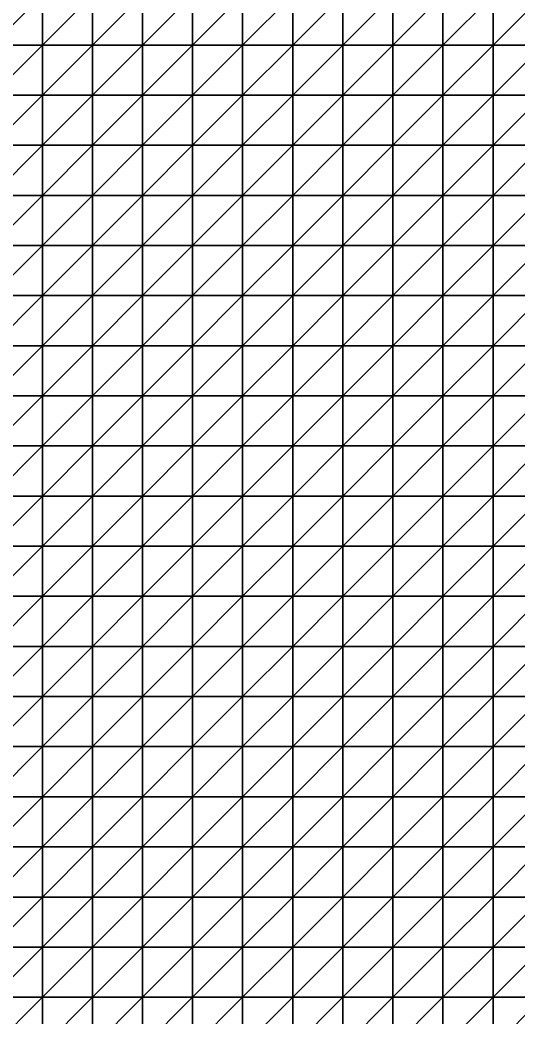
# Model space of a CAD drawing. Header units: metres. Extents: x 351000 to 353000, y 7455000 to 7457000.
# Drawn here: x 351738.8 to 351987.5, y 7455490.1 to 7455987.5 of the extents above; entities that cross this region are included whole.
import ezdxf

# ---------------------------------------------------------------- set-up
doc = ezdxf.new("R2010")
doc.units = ezdxf.units.M

msp = doc.modelspace()

# ---------------------------------------------------------------- linework, layer by layer
at = {"layer": 'BASE_OF_OXIDE_BOX'}
for points in [[(351725, 7455975, 1205.85), (351750, 7455975, 1196.94), (351750, 7456000, 1193.09)], [(351725, 7455975, 1205.85), (351750, 7456000, 1193.09), (351725, 7456000, 1200.4)], [(351750, 7455975, 1196.94), (351775, 7455975, 1189.62), (351775, 7456000, 1187.95)], [(351750, 7455975, 1196.94), (351775, 7456000, 1187.95), (351750, 7456000, 1193.09)], [(351775, 7455975, 1189.62), (351800, 7455975, 1185.87), (351800, 7456000, 1186.6)], [(351775, 7455975, 1189.62), (351800, 7456000, 1186.6), (351775, 7456000, 1187.95)], [(351800, 7455975, 1185.87), (351825, 7455975, 1186.96), (351825, 7456000, 1189.96)], [(351800, 7455975, 1185.87), (351825, 7456000, 1189.96), (351800, 7456000, 1186.6)], [(351825, 7455975, 1186.96), (351850, 7455975, 1192.82), (351850, 7456000, 1197.62)], [(351825, 7455975, 1186.96), (351850, 7456000, 1197.62), (351825, 7456000, 1189.96)], [(351850, 7455975, 1192.82), (351875, 7455975, 1201.78), (351875, 7456000, 1207.74)], [(351850, 7455975, 1192.82), (351875, 7456000, 1207.74), (351850, 7456000, 1197.62)], [(351875, 7455975, 1201.78), (351900, 7455975, 1211.21), (351900, 7456000, 1217.69)], [(351875, 7455975, 1201.78), (351900, 7456000, 1217.69), (351875, 7456000, 1207.74)], [(351900, 7455975, 1211.21), (351925, 7455975, 1218.48), (351925, 7456000, 1224.38)], [(351900, 7455975, 1211.21), (351925, 7456000, 1224.38), (351900, 7456000, 1217.69)], [(351925, 7455975, 1218.48), (351950, 7455975, 1221.99), (351950, 7456000, 1228.23)], [(351925, 7455975, 1218.48), (351950, 7456000, 1228.23), (351925, 7456000, 1224.38)], [(351950, 7455975, 1221.99), (351975, 7455975, 1221.54), (351975, 7456000, 1227.32)], [(351950, 7455975, 1221.99), (351975, 7456000, 1227.32), (351950, 7456000, 1228.23)], [(351975, 7455975, 1221.54), (352000, 7455975, 1218.15), (352000, 7456000, 1223.28)], [(351975, 7455975, 1221.54), (352000, 7456000, 1223.28), (351975, 7456000, 1227.32)], [(351725, 7455950, 1209.24), (351750, 7455950, 1199.44), (351750, 7455975, 1196.94)], [(351725, 7455950, 1209.24), (351750, 7455975, 1196.94), (351725, 7455975, 1205.85)], [(351750, 7455950, 1199.44), (351775, 7455950, 1190.65), (351775, 7455975, 1189.62)], [(351750, 7455950, 1199.44), (351775, 7455975, 1189.62), (351750, 7455975, 1196.94)], [(351775, 7455950, 1190.65), (351800, 7455950, 1185.05), (351800, 7455975, 1185.87)], [(351775, 7455950, 1190.65), (351800, 7455975, 1185.87), (351775, 7455975, 1189.62)], [(351800, 7455950, 1185.05), (351825, 7455950, 1184.25), (351825, 7455975, 1186.96)], [(351800, 7455950, 1185.05), (351825, 7455975, 1186.96), (351800, 7455975, 1185.87)], [(351825, 7455950, 1184.25), (351850, 7455950, 1188.47), (351850, 7455975, 1192.82)], [(351825, 7455950, 1184.25), (351850, 7455975, 1192.82), (351825, 7455975, 1186.96)], [(351850, 7455950, 1188.47), (351875, 7455950, 1196.27), (351875, 7455975, 1201.78)], [(351850, 7455950, 1188.47), (351875, 7455975, 1201.78), (351850, 7455975, 1192.82)], [(351875, 7455950, 1196.27), (351900, 7455950, 1205.11), (351900, 7455975, 1211.21)], [(351875, 7455950, 1196.27), (351900, 7455975, 1211.21), (351875, 7455975, 1201.78)], [(351900, 7455950, 1205.11), (351925, 7455950, 1212.33), (351925, 7455975, 1218.48)], [(351900, 7455950, 1205.11), (351925, 7455975, 1218.48), (351900, 7455975, 1211.21)], [(351925, 7455950, 1212.33), (351950, 7455950, 1216.17), (351950, 7455975, 1221.99)], [(351925, 7455950, 1212.33), (351950, 7455975, 1221.99), (351925, 7455975, 1218.48)], [(351950, 7455950, 1216.17), (351975, 7455950, 1216.36), (351975, 7455975, 1221.54)], [(351950, 7455950, 1216.17), (351975, 7455975, 1221.54), (351950, 7455975, 1221.99)], [(351975, 7455950, 1216.36), (352000, 7455950, 1213.85), (352000, 7455975, 1218.15)], [(351975, 7455950, 1216.36), (352000, 7455975, 1218.15), (351975, 7455975, 1221.54)], [(351725, 7455925, 1210.22), (351750, 7455925, 1200.62), (351750, 7455950, 1199.44)], [(351725, 7455925, 1210.22), (351750, 7455950, 1199.44), (351725, 7455950, 1209.24)], [(351750, 7455925, 1200.62), (351775, 7455925, 1191.47), (351775, 7455950, 1190.65)], [(351750, 7455925, 1200.62), (351775, 7455950, 1190.65), (351750, 7455950, 1199.44)], [(351775, 7455925, 1191.47), (351800, 7455925, 1185.05), (351800, 7455950, 1185.05)], [(351775, 7455925, 1191.47), (351800, 7455950, 1185.05), (351775, 7455950, 1190.65)], [(351800, 7455925, 1185.05), (351825, 7455925, 1183.19), (351825, 7455950, 1184.25)], [(351800, 7455925, 1185.05), (351825, 7455950, 1184.25), (351800, 7455950, 1185.05)], [(351825, 7455925, 1183.19), (351850, 7455925, 1186.39), (351850, 7455950, 1188.47)], [(351825, 7455925, 1183.19), (351850, 7455950, 1188.47), (351825, 7455950, 1184.25)], [(351850, 7455925, 1186.39), (351875, 7455925, 1193.49), (351875, 7455950, 1196.27)], [(351850, 7455925, 1186.39), (351875, 7455950, 1196.27), (351850, 7455950, 1188.47)], [(351875, 7455925, 1193.49), (351900, 7455925, 1202.07), (351900, 7455950, 1205.11)], [(351875, 7455925, 1193.49), (351900, 7455950, 1205.11), (351875, 7455950, 1196.27)], [(351900, 7455925, 1202.07), (351925, 7455925, 1209.46), (351925, 7455950, 1212.33)], [(351900, 7455925, 1202.07), (351925, 7455950, 1212.33), (351900, 7455950, 1205.11)], [(351925, 7455925, 1209.46), (351950, 7455925, 1213.83), (351950, 7455950, 1216.17)], [(351925, 7455925, 1209.46), (351950, 7455950, 1216.17), (351925, 7455950, 1212.33)], [(351950, 7455925, 1213.83), (351975, 7455925, 1214.76), (351975, 7455950, 1216.36)], [(351950, 7455925, 1213.83), (351975, 7455950, 1216.36), (351950, 7455950, 1216.17)], [(351975, 7455925, 1214.76), (352000, 7455925, 1213.16), (352000, 7455950, 1213.85)], [(351975, 7455925, 1214.76), (352000, 7455950, 1213.85), (351975, 7455950, 1216.36)], [(351725, 7455900, 1210.78), (351750, 7455900, 1202.16), (351750, 7455925, 1200.62)], [(351725, 7455900, 1210.78), (351750, 7455925, 1200.62), (351725, 7455925, 1210.22)], [(351750, 7455900, 1202.16), (351775, 7455900, 1193.43), (351775, 7455925, 1191.47)], [(351750, 7455900, 1202.16), (351775, 7455925, 1191.47), (351750, 7455925, 1200.62)], [(351775, 7455900, 1193.43), (351800, 7455900, 1186.88), (351800, 7455925, 1185.05)], [(351775, 7455900, 1193.43), (351800, 7455925, 1185.05), (351775, 7455925, 1191.47)], [(351800, 7455900, 1186.88), (351825, 7455900, 1184.53), (351825, 7455925, 1183.19)], [(351800, 7455900, 1186.88), (351825, 7455925, 1183.19), (351800, 7455925, 1185.05)], [(351825, 7455900, 1184.53), (351850, 7455900, 1187.12), (351850, 7455925, 1186.39)], [(351825, 7455900, 1184.53), (351850, 7455925, 1186.39), (351825, 7455925, 1183.19)], [(351850, 7455900, 1187.12), (351875, 7455900, 1193.78), (351875, 7455925, 1193.49)], [(351850, 7455900, 1187.12), (351875, 7455925, 1193.49), (351850, 7455925, 1186.39)], [(351875, 7455900, 1193.78), (351900, 7455900, 1202.26), (351900, 7455925, 1202.07)], [(351875, 7455900, 1193.78), (351900, 7455925, 1202.07), (351875, 7455925, 1193.49)], [(351900, 7455900, 1202.26), (351925, 7455900, 1209.94), (351925, 7455925, 1209.46)], [(351900, 7455900, 1202.26), (351925, 7455925, 1209.46), (351900, 7455925, 1202.07)], [(351925, 7455900, 1209.94), (351950, 7455900, 1214.89), (351950, 7455925, 1213.83)], [(351925, 7455900, 1209.94), (351950, 7455925, 1213.83), (351925, 7455925, 1209.46)], [(351950, 7455900, 1214.89), (351975, 7455900, 1216.52), (351975, 7455925, 1214.76)], [(351950, 7455900, 1214.89), (351975, 7455925, 1214.76), (351950, 7455925, 1213.83)], [(351975, 7455900, 1216.52), (352000, 7455900, 1215.65), (352000, 7455925, 1213.16)], [(351975, 7455900, 1216.52), (352000, 7455925, 1213.16), (351975, 7455925, 1214.76)], [(351725, 7455875, 1213.58), (351750, 7455875, 1205.97), (351750, 7455900, 1202.16)], [(351725, 7455875, 1213.58), (351750, 7455900, 1202.16), (351725, 7455900, 1210.78)], [(351750, 7455875, 1205.97), (351775, 7455875, 1197.6), (351775, 7455900, 1193.43)], [(351750, 7455875, 1205.97), (351775, 7455900, 1193.43), (351750, 7455900, 1202.16)], [(351775, 7455875, 1197.6), (351800, 7455875, 1190.8), (351800, 7455900, 1186.88)], [(351775, 7455875, 1197.6), (351800, 7455900, 1186.88), (351775, 7455900, 1193.43)], [(351800, 7455875, 1190.8), (351825, 7455875, 1187.71), (351825, 7455900, 1184.53)], [(351800, 7455875, 1190.8), (351825, 7455900, 1184.53), (351800, 7455900, 1186.88)], [(351825, 7455875, 1187.71), (351850, 7455875, 1189.4), (351850, 7455900, 1187.12)], [(351825, 7455875, 1187.71), (351850, 7455900, 1187.12), (351825, 7455900, 1184.53)], [(351850, 7455875, 1189.4), (351875, 7455875, 1195.28), (351875, 7455900, 1193.78)], [(351850, 7455875, 1189.4), (351875, 7455900, 1193.78), (351850, 7455900, 1187.12)], [(351875, 7455875, 1195.28), (351900, 7455875, 1203.35), (351900, 7455900, 1202.26)], [(351875, 7455875, 1195.28), (351900, 7455900, 1202.26), (351875, 7455900, 1193.78)], [(351900, 7455875, 1203.35), (351925, 7455875, 1211.06), (351925, 7455900, 1209.94)], [(351900, 7455875, 1203.35), (351925, 7455900, 1209.94), (351900, 7455900, 1202.26)], [(351925, 7455875, 1211.06), (351950, 7455875, 1216.38), (351950, 7455900, 1214.89)], [(351925, 7455875, 1211.06), (351950, 7455900, 1214.89), (351925, 7455900, 1209.94)], [(351950, 7455875, 1216.38), (351975, 7455875, 1218.56), (351975, 7455900, 1216.52)], [(351950, 7455875, 1216.38), (351975, 7455900, 1216.52), (351950, 7455900, 1214.89)], [(351975, 7455875, 1218.56), (352000, 7455875, 1218.26), (352000, 7455900, 1215.65)], [(351975, 7455875, 1218.56), (352000, 7455900, 1215.65), (351975, 7455900, 1216.52)], [(351725, 7455850, 1219.78), (351750, 7455850, 1212.48), (351750, 7455875, 1205.97)], [(351725, 7455850, 1219.78), (351750, 7455875, 1205.97), (351725, 7455875, 1213.58)], [(351750, 7455850, 1212.48), (351775, 7455850, 1203.7), (351775, 7455875, 1197.6)], [(351750, 7455850, 1212.48), (351775, 7455875, 1197.6), (351750, 7455875, 1205.97)], [(351775, 7455850, 1203.7), (351800, 7455850, 1195.79), (351800, 7455875, 1190.8)], [(351775, 7455850, 1203.7), (351800, 7455875, 1190.8), (351775, 7455875, 1197.6)], [(351800, 7455850, 1195.79), (351825, 7455850, 1191.09), (351825, 7455875, 1187.71)], [(351800, 7455850, 1195.79), (351825, 7455875, 1187.71), (351800, 7455875, 1190.8)], [(351825, 7455850, 1191.09), (351850, 7455850, 1191.01), (351850, 7455875, 1189.4)], [(351825, 7455850, 1191.09), (351850, 7455875, 1189.4), (351825, 7455875, 1187.71)], [(351850, 7455850, 1191.01), (351875, 7455850, 1195.32), (351875, 7455875, 1195.28)], [(351850, 7455850, 1191.01), (351875, 7455875, 1195.28), (351850, 7455875, 1189.4)], [(351875, 7455850, 1195.32), (351900, 7455850, 1202.29), (351900, 7455875, 1203.35)], [(351875, 7455850, 1195.32), (351900, 7455875, 1203.35), (351875, 7455875, 1195.28)], [(351900, 7455850, 1202.29), (351925, 7455850, 1209.5), (351925, 7455875, 1211.06)], [(351900, 7455850, 1202.29), (351925, 7455875, 1211.06), (351900, 7455875, 1203.35)], [(351925, 7455850, 1209.5), (351950, 7455850, 1214.84), (351950, 7455875, 1216.38)], [(351925, 7455850, 1209.5), (351950, 7455875, 1216.38), (351925, 7455875, 1211.06)], [(351950, 7455850, 1214.84), (351975, 7455850, 1217.4), (351975, 7455875, 1218.56)], [(351950, 7455850, 1214.84), (351975, 7455875, 1218.56), (351950, 7455875, 1216.38)], [(351975, 7455850, 1217.4), (352000, 7455850, 1217.66), (352000, 7455875, 1218.26)], [(351975, 7455850, 1217.4), (352000, 7455875, 1218.26), (351975, 7455875, 1218.56)], [(351725, 7455825, 1227.87), (351750, 7455825, 1220.07), (351750, 7455850, 1212.48)], [(351725, 7455825, 1227.87), (351750, 7455850, 1212.48), (351725, 7455850, 1219.78)], [(351750, 7455825, 1220.07), (351775, 7455825, 1210.02), (351775, 7455850, 1203.7)], [(351750, 7455825, 1220.07), (351775, 7455850, 1203.7), (351750, 7455850, 1212.48)], [(351775, 7455825, 1210.02), (351800, 7455825, 1200.15), (351800, 7455850, 1195.79)], [(351775, 7455825, 1210.02), (351800, 7455850, 1195.79), (351775, 7455850, 1203.7)], [(351800, 7455825, 1200.15), (351825, 7455825, 1193.06), (351825, 7455850, 1191.09)], [(351800, 7455825, 1200.15), (351825, 7455850, 1191.09), (351800, 7455850, 1195.79)], [(351825, 7455825, 1193.06), (351850, 7455825, 1190.45), (351850, 7455850, 1191.01)], [(351825, 7455825, 1193.06), (351850, 7455850, 1191.01), (351825, 7455850, 1191.09)], [(351850, 7455825, 1190.45), (351875, 7455825, 1192.49), (351875, 7455850, 1195.32)], [(351850, 7455825, 1190.45), (351875, 7455850, 1195.32), (351850, 7455850, 1191.01)], [(351875, 7455825, 1192.49), (351900, 7455825, 1197.77), (351900, 7455850, 1202.29)], [(351875, 7455825, 1192.49), (351900, 7455850, 1202.29), (351875, 7455850, 1195.32)], [(351900, 7455825, 1197.77), (351925, 7455825, 1204.02), (351925, 7455850, 1209.5)], [(351900, 7455825, 1197.77), (351925, 7455850, 1209.5), (351900, 7455850, 1202.29)], [(351925, 7455825, 1204.02), (351950, 7455825, 1209.1), (351950, 7455850, 1214.84)], [(351925, 7455825, 1204.02), (351950, 7455850, 1214.84), (351925, 7455850, 1209.5)], [(351950, 7455825, 1209.1), (351975, 7455825, 1211.94), (351975, 7455850, 1217.4)], [(351950, 7455825, 1209.1), (351975, 7455850, 1217.4), (351950, 7455850, 1214.84)], [(351975, 7455825, 1211.94), (352000, 7455825, 1212.9), (352000, 7455850, 1217.66)], [(351975, 7455825, 1211.94), (352000, 7455850, 1217.66), (351975, 7455850, 1217.4)], [(351725, 7455800, 1234.45), (351750, 7455800, 1225.89), (351750, 7455825, 1220.07)], [(351725, 7455800, 1234.45), (351750, 7455825, 1220.07), (351725, 7455825, 1227.87)], [(351750, 7455800, 1225.89), (351775, 7455800, 1214.46), (351775, 7455825, 1210.02)], [(351750, 7455800, 1225.89), (351775, 7455825, 1210.02), (351750, 7455825, 1220.07)], [(351775, 7455800, 1214.46), (351800, 7455800, 1202.64), (351800, 7455825, 1200.15)], [(351775, 7455800, 1214.46), (351800, 7455825, 1200.15), (351775, 7455825, 1210.02)], [(351800, 7455800, 1202.64), (351825, 7455800, 1193.18), (351825, 7455825, 1193.06)], [(351800, 7455800, 1202.64), (351825, 7455825, 1193.06), (351800, 7455825, 1200.15)], [(351825, 7455800, 1193.18), (351850, 7455800, 1188.11), (351850, 7455825, 1190.45)], [(351825, 7455800, 1193.18), (351850, 7455825, 1190.45), (351825, 7455825, 1193.06)], [(351850, 7455800, 1188.11), (351875, 7455800, 1187.9), (351875, 7455825, 1192.49)], [(351850, 7455800, 1188.11), (351875, 7455825, 1192.49), (351850, 7455825, 1190.45)], [(351875, 7455800, 1187.9), (351900, 7455800, 1191.45), (351900, 7455825, 1197.77)], [(351875, 7455800, 1187.9), (351900, 7455825, 1197.77), (351875, 7455825, 1192.49)], [(351900, 7455800, 1191.45), (351925, 7455800, 1196.65), (351925, 7455825, 1204.02)], [(351900, 7455800, 1191.45), (351925, 7455825, 1204.02), (351900, 7455825, 1197.77)], [(351925, 7455800, 1196.65), (351950, 7455800, 1201.38), (351950, 7455825, 1209.1)], [(351925, 7455800, 1196.65), (351950, 7455825, 1209.1), (351925, 7455825, 1204.02)], [(351950, 7455800, 1201.38), (351975, 7455800, 1204.48), (351975, 7455825, 1211.94)], [(351950, 7455800, 1201.38), (351975, 7455825, 1211.94), (351950, 7455825, 1209.1)], [(351975, 7455800, 1204.48), (352000, 7455800, 1206.18), (352000, 7455825, 1212.9)], [(351975, 7455800, 1204.48), (352000, 7455825, 1212.9), (351975, 7455825, 1211.94)], [(351725, 7455775, 1236.4), (351750, 7455775, 1227.75), (351750, 7455800, 1225.89)], [(351725, 7455775, 1236.4), (351750, 7455800, 1225.89), (351725, 7455800, 1234.45)], [(351750, 7455775, 1227.75), (351775, 7455775, 1215.88), (351775, 7455800, 1214.46)], [(351750, 7455775, 1227.75), (351775, 7455800, 1214.46), (351750, 7455800, 1225.89)], [(351775, 7455775, 1215.88), (351800, 7455775, 1203.25), (351800, 7455800, 1202.64)], [(351775, 7455775, 1215.88), (351800, 7455800, 1202.64), (351775, 7455800, 1214.46)], [(351800, 7455775, 1203.25), (351825, 7455775, 1192.63), (351825, 7455800, 1193.18)], [(351800, 7455775, 1203.25), (351825, 7455800, 1193.18), (351800, 7455800, 1202.64)], [(351825, 7455775, 1192.63), (351850, 7455775, 1186.18), (351850, 7455800, 1188.11)], [(351825, 7455775, 1192.63), (351850, 7455800, 1188.11), (351825, 7455800, 1193.18)], [(351850, 7455775, 1186.18), (351875, 7455775, 1184.61), (351875, 7455800, 1187.9)], [(351850, 7455775, 1186.18), (351875, 7455800, 1187.9), (351850, 7455800, 1188.11)], [(351875, 7455775, 1184.61), (351900, 7455775, 1187.04), (351900, 7455800, 1191.45)], [(351875, 7455775, 1184.61), (351900, 7455800, 1191.45), (351875, 7455800, 1187.9)], [(351900, 7455775, 1187.04), (351925, 7455775, 1191.51), (351925, 7455800, 1196.65)], [(351900, 7455775, 1187.04), (351925, 7455800, 1196.65), (351900, 7455800, 1191.45)], [(351925, 7455775, 1191.51), (351950, 7455775, 1195.97), (351950, 7455800, 1201.38)], [(351925, 7455775, 1191.51), (351950, 7455800, 1201.38), (351925, 7455800, 1196.65)], [(351950, 7455775, 1195.97), (351975, 7455775, 1199.22), (351975, 7455800, 1204.48)], [(351950, 7455775, 1195.97), (351975, 7455800, 1204.48), (351950, 7455800, 1201.38)], [(351975, 7455775, 1199.22), (352000, 7455775, 1201.45), (352000, 7455800, 1206.18)], [(351975, 7455775, 1199.22), (352000, 7455800, 1206.18), (351975, 7455800, 1204.48)], [(351725, 7455750, 1232.88), (351750, 7455750, 1225.41), (351750, 7455775, 1227.75)], [(351725, 7455750, 1232.88), (351750, 7455775, 1227.75), (351725, 7455775, 1236.4)], [(351750, 7455750, 1225.41), (351775, 7455750, 1214.77), (351775, 7455775, 1215.88)], [(351750, 7455750, 1225.41), (351775, 7455775, 1215.88), (351750, 7455775, 1227.75)], [(351775, 7455750, 1214.77), (351800, 7455750, 1203.17), (351800, 7455775, 1203.25)], [(351775, 7455750, 1214.77), (351800, 7455775, 1203.25), (351775, 7455775, 1215.88)], [(351800, 7455750, 1203.17), (351825, 7455750, 1193.25), (351825, 7455775, 1192.63)], [(351800, 7455750, 1203.17), (351825, 7455775, 1192.63), (351800, 7455775, 1203.25)], [(351825, 7455750, 1193.25), (351850, 7455750, 1187.12), (351850, 7455775, 1186.18)], [(351825, 7455750, 1193.25), (351850, 7455775, 1186.18), (351825, 7455775, 1192.63)], [(351850, 7455750, 1187.12), (351875, 7455750, 1185.54), (351875, 7455775, 1184.61)], [(351850, 7455750, 1187.12), (351875, 7455775, 1184.61), (351850, 7455775, 1186.18)], [(351875, 7455750, 1185.54), (351900, 7455750, 1187.78), (351900, 7455775, 1187.04)], [(351875, 7455750, 1185.54), (351900, 7455775, 1187.04), (351875, 7455775, 1184.61)], [(351900, 7455750, 1187.78), (351925, 7455750, 1192.01), (351925, 7455775, 1191.51)], [(351900, 7455750, 1187.78), (351925, 7455775, 1191.51), (351900, 7455775, 1187.04)], [(351925, 7455750, 1192.01), (351950, 7455750, 1196.26), (351950, 7455775, 1195.97)], [(351925, 7455750, 1192.01), (351950, 7455775, 1195.97), (351925, 7455775, 1191.51)], [(351950, 7455750, 1196.26), (351975, 7455750, 1199.39), (351975, 7455775, 1199.22)], [(351950, 7455750, 1196.26), (351975, 7455775, 1199.22), (351950, 7455775, 1195.97)], [(351975, 7455750, 1199.39), (352000, 7455750, 1201.59), (352000, 7455775, 1201.45)], [(351975, 7455750, 1199.39), (352000, 7455775, 1201.45), (351975, 7455775, 1199.22)], [(351725, 7455725, 1225.7), (351750, 7455725, 1220.6), (351750, 7455750, 1225.41)], [(351725, 7455725, 1225.7), (351750, 7455750, 1225.41), (351725, 7455750, 1232.88)], [(351750, 7455725, 1220.6), (351775, 7455725, 1212.66), (351775, 7455750, 1214.77)], [(351750, 7455725, 1220.6), (351775, 7455750, 1214.77), (351750, 7455750, 1225.41)], [(351775, 7455725, 1212.66), (351800, 7455725, 1203.76), (351800, 7455750, 1203.17)], [(351775, 7455725, 1212.66), (351800, 7455750, 1203.17), (351775, 7455750, 1214.77)], [(351800, 7455725, 1203.76), (351825, 7455725, 1196.18), (351825, 7455750, 1193.25)], [(351800, 7455725, 1203.76), (351825, 7455750, 1193.25), (351800, 7455750, 1203.17)], [(351825, 7455725, 1196.18), (351850, 7455725, 1191.79), (351850, 7455750, 1187.12)], [(351825, 7455725, 1196.18), (351850, 7455750, 1187.12), (351825, 7455750, 1193.25)], [(351850, 7455725, 1191.79), (351875, 7455725, 1191.32), (351875, 7455750, 1185.54)], [(351850, 7455725, 1191.79), (351875, 7455750, 1185.54), (351850, 7455750, 1187.12)], [(351875, 7455725, 1191.32), (351900, 7455725, 1194.08), (351900, 7455750, 1187.78)], [(351875, 7455725, 1191.32), (351900, 7455750, 1187.78), (351875, 7455750, 1185.54)], [(351900, 7455725, 1194.08), (351925, 7455725, 1198.38), (351925, 7455750, 1192.01)], [(351900, 7455725, 1194.08), (351925, 7455750, 1192.01), (351900, 7455750, 1187.78)], [(351925, 7455725, 1198.38), (351950, 7455725, 1202.39), (351950, 7455750, 1196.26)], [(351925, 7455725, 1198.38), (351950, 7455750, 1196.26), (351925, 7455750, 1192.01)], [(351950, 7455725, 1202.39), (351975, 7455725, 1205.03), (351975, 7455750, 1199.39)], [(351950, 7455725, 1202.39), (351975, 7455750, 1199.39), (351950, 7455750, 1196.26)], [(351975, 7455725, 1205.03), (352000, 7455725, 1206.55), (352000, 7455750, 1201.59)], [(351975, 7455725, 1205.03), (352000, 7455750, 1201.59), (351975, 7455750, 1199.39)], [(351725, 7455700, 1218.08), (351750, 7455700, 1215.7), (351750, 7455725, 1220.6)], [(351725, 7455700, 1218.08), (351750, 7455725, 1220.6), (351725, 7455725, 1225.7)], [(351750, 7455700, 1215.7), (351775, 7455700, 1211.02), (351775, 7455725, 1212.66)], [(351750, 7455700, 1215.7), (351775, 7455725, 1212.66), (351750, 7455725, 1220.6)], [(351775, 7455700, 1211.02), (351800, 7455700, 1205.46), (351800, 7455725, 1203.76)], [(351775, 7455700, 1211.02), (351800, 7455725, 1203.76), (351775, 7455725, 1212.66)], [(351800, 7455700, 1205.46), (351825, 7455700, 1200.85), (351825, 7455725, 1196.18)], [(351800, 7455700, 1205.46), (351825, 7455725, 1196.18), (351800, 7455725, 1203.76)], [(351825, 7455700, 1200.85), (351850, 7455700, 1198.73), (351850, 7455725, 1191.79)], [(351825, 7455700, 1200.85), (351850, 7455725, 1191.79), (351825, 7455725, 1196.18)], [(351850, 7455700, 1198.73), (351875, 7455700, 1199.7), (351875, 7455725, 1191.32)], [(351850, 7455700, 1198.73), (351875, 7455725, 1191.32), (351850, 7455725, 1191.79)], [(351875, 7455700, 1199.7), (351900, 7455700, 1203.12), (351900, 7455725, 1194.08)], [(351875, 7455700, 1199.7), (351900, 7455725, 1194.08), (351875, 7455725, 1191.32)], [(351900, 7455700, 1203.12), (351925, 7455700, 1207.48), (351925, 7455725, 1198.38)], [(351900, 7455700, 1203.12), (351925, 7455725, 1198.38), (351900, 7455725, 1194.08)], [(351925, 7455700, 1207.48), (351950, 7455700, 1211.1), (351950, 7455725, 1202.39)], [(351925, 7455700, 1207.48), (351950, 7455725, 1202.39), (351925, 7455725, 1198.38)], [(351950, 7455700, 1211.1), (351975, 7455700, 1213.01), (351975, 7455725, 1205.03)], [(351950, 7455700, 1211.1), (351975, 7455725, 1205.03), (351950, 7455725, 1202.39)], [(351975, 7455700, 1213.01), (352000, 7455700, 1213.5), (352000, 7455725, 1206.55)], [(351975, 7455700, 1213.01), (352000, 7455725, 1206.55), (351975, 7455725, 1205.03)], [(351725, 7455675, 1212.48), (351750, 7455675, 1212.2), (351750, 7455700, 1215.7)], [(351725, 7455675, 1212.48), (351750, 7455700, 1215.7), (351725, 7455700, 1218.08)], [(351750, 7455675, 1212.2), (351775, 7455675, 1210.24), (351775, 7455700, 1211.02)], [(351750, 7455675, 1212.2), (351775, 7455700, 1211.02), (351750, 7455700, 1215.7)], [(351775, 7455675, 1210.24), (351800, 7455675, 1207.51), (351800, 7455700, 1205.46)], [(351775, 7455675, 1210.24), (351800, 7455700, 1205.46), (351775, 7455700, 1211.02)], [(351800, 7455675, 1207.51), (351825, 7455675, 1205.39), (351825, 7455700, 1200.85)], [(351800, 7455675, 1207.51), (351825, 7455700, 1200.85), (351800, 7455700, 1205.46)], [(351825, 7455675, 1205.39), (351850, 7455675, 1205.06), (351850, 7455700, 1198.73)], [(351825, 7455675, 1205.39), (351850, 7455700, 1198.73), (351825, 7455700, 1200.85)], [(351850, 7455675, 1205.06), (351875, 7455675, 1207.02), (351875, 7455700, 1199.7)], [(351850, 7455675, 1205.06), (351875, 7455700, 1199.7), (351850, 7455700, 1198.73)], [(351875, 7455675, 1207.02), (351900, 7455675, 1210.74), (351900, 7455700, 1203.12)], [(351875, 7455675, 1207.02), (351900, 7455700, 1203.12), (351875, 7455700, 1199.7)], [(351900, 7455675, 1210.74), (351925, 7455675, 1214.91), (351925, 7455700, 1207.48)], [(351900, 7455675, 1210.74), (351925, 7455700, 1207.48), (351900, 7455700, 1203.12)], [(351925, 7455675, 1214.91), (351950, 7455675, 1218.07), (351950, 7455700, 1211.1)], [(351925, 7455675, 1214.91), (351950, 7455700, 1211.1), (351925, 7455700, 1207.48)], [(351950, 7455675, 1218.07), (351975, 7455675, 1219.36), (351975, 7455700, 1213.01)], [(351950, 7455675, 1218.07), (351975, 7455700, 1213.01), (351950, 7455700, 1211.1)], [(351975, 7455675, 1219.36), (352000, 7455675, 1219.05), (352000, 7455700, 1213.5)], [(351975, 7455675, 1219.36), (352000, 7455700, 1213.5), (351975, 7455700, 1213.01)], [(351725, 7455650, 1209.3), (351750, 7455650, 1210), (351750, 7455675, 1212.2)], [(351725, 7455650, 1209.3), (351750, 7455675, 1212.2), (351725, 7455675, 1212.48)], [(351750, 7455650, 1210), (351775, 7455650, 1209.62), (351775, 7455675, 1210.24)], [(351750, 7455650, 1210), (351775, 7455675, 1210.24), (351750, 7455675, 1212.2)], [(351775, 7455650, 1209.62), (351800, 7455650, 1208.64), (351800, 7455675, 1207.51)], [(351775, 7455650, 1209.62), (351800, 7455675, 1207.51), (351775, 7455675, 1210.24)], [(351800, 7455650, 1208.64), (351825, 7455650, 1207.96), (351825, 7455675, 1205.39)], [(351800, 7455650, 1208.64), (351825, 7455675, 1205.39), (351800, 7455675, 1207.51)], [(351825, 7455650, 1207.96), (351850, 7455650, 1208.5), (351850, 7455675, 1205.06)], [(351825, 7455650, 1207.96), (351850, 7455675, 1205.06), (351825, 7455675, 1205.39)], [(351850, 7455650, 1208.5), (351875, 7455650, 1210.7), (351875, 7455675, 1207.02)], [(351850, 7455650, 1208.5), (351875, 7455675, 1207.02), (351850, 7455675, 1205.06)], [(351875, 7455650, 1210.7), (351900, 7455650, 1214.23), (351900, 7455675, 1210.74)], [(351875, 7455650, 1210.7), (351900, 7455675, 1210.74), (351875, 7455675, 1207.02)], [(351900, 7455650, 1214.23), (351925, 7455650, 1218.07), (351925, 7455675, 1214.91)], [(351900, 7455650, 1214.23), (351925, 7455675, 1214.91), (351900, 7455675, 1210.74)], [(351925, 7455650, 1218.07), (351950, 7455650, 1220.96), (351950, 7455675, 1218.07)], [(351925, 7455650, 1218.07), (351950, 7455675, 1218.07), (351925, 7455675, 1214.91)], [(351950, 7455650, 1220.96), (351975, 7455650, 1222.13), (351975, 7455675, 1219.36)], [(351950, 7455650, 1220.96), (351975, 7455675, 1219.36), (351950, 7455675, 1218.07)], [(351975, 7455650, 1222.13), (352000, 7455650, 1221.76), (352000, 7455675, 1219.05)], [(351975, 7455650, 1222.13), (352000, 7455675, 1219.05), (351975, 7455675, 1219.36)], [(351725, 7455625, 1207.06), (351750, 7455625, 1207.87), (351750, 7455650, 1210)], [(351725, 7455625, 1207.06), (351750, 7455650, 1210), (351725, 7455650, 1209.3)], [(351750, 7455625, 1207.87), (351775, 7455625, 1208.22), (351775, 7455650, 1209.62)], [(351750, 7455625, 1207.87), (351775, 7455650, 1209.62), (351750, 7455650, 1210)], [(351775, 7455625, 1208.22), (351800, 7455625, 1208.15), (351800, 7455650, 1208.64)], [(351775, 7455625, 1208.22), (351800, 7455650, 1208.64), (351775, 7455650, 1209.62)], [(351800, 7455625, 1208.15), (351825, 7455625, 1208.17), (351825, 7455650, 1207.96)], [(351800, 7455625, 1208.15), (351825, 7455650, 1207.96), (351800, 7455650, 1208.64)], [(351825, 7455625, 1208.17), (351850, 7455625, 1208.96), (351850, 7455650, 1208.5)], [(351825, 7455625, 1208.17), (351850, 7455650, 1208.5), (351825, 7455650, 1207.96)], [(351850, 7455625, 1208.96), (351875, 7455625, 1211.01), (351875, 7455650, 1210.7)], [(351850, 7455625, 1208.96), (351875, 7455650, 1210.7), (351850, 7455650, 1208.5)], [(351875, 7455625, 1211.01), (351900, 7455625, 1214.22), (351900, 7455650, 1214.23)], [(351875, 7455625, 1211.01), (351900, 7455650, 1214.23), (351875, 7455650, 1210.7)], [(351900, 7455625, 1214.22), (351925, 7455625, 1217.88), (351925, 7455650, 1218.07)], [(351900, 7455625, 1214.22), (351925, 7455650, 1218.07), (351900, 7455650, 1214.23)], [(351925, 7455625, 1217.88), (351950, 7455625, 1220.96), (351950, 7455650, 1220.96)], [(351925, 7455625, 1217.88), (351950, 7455650, 1220.96), (351925, 7455650, 1218.07)], [(351950, 7455625, 1220.96), (351975, 7455625, 1222.72), (351975, 7455650, 1222.13)], [(351950, 7455625, 1220.96), (351975, 7455650, 1222.13), (351950, 7455650, 1220.96)], [(351975, 7455625, 1222.72), (352000, 7455625, 1223.18), (352000, 7455650, 1221.76)], [(351975, 7455625, 1222.72), (352000, 7455650, 1221.76), (351975, 7455650, 1222.13)], [(351725, 7455600, 1203.81), (351750, 7455600, 1204.68), (351750, 7455625, 1207.87)], [(351725, 7455600, 1203.81), (351750, 7455625, 1207.87), (351725, 7455625, 1207.06)], [(351750, 7455600, 1204.68), (351775, 7455600, 1205.72), (351775, 7455625, 1208.22)], [(351750, 7455600, 1204.68), (351775, 7455625, 1208.22), (351750, 7455625, 1207.87)], [(351775, 7455600, 1205.72), (351800, 7455600, 1206.56), (351800, 7455625, 1208.15)], [(351775, 7455600, 1205.72), (351800, 7455625, 1208.15), (351775, 7455625, 1208.22)], [(351800, 7455600, 1206.56), (351825, 7455600, 1207.35), (351825, 7455625, 1208.17)], [(351800, 7455600, 1206.56), (351825, 7455625, 1208.17), (351800, 7455625, 1208.15)], [(351825, 7455600, 1207.35), (351850, 7455600, 1208.57), (351850, 7455625, 1208.96)], [(351825, 7455600, 1207.35), (351850, 7455625, 1208.96), (351825, 7455625, 1208.17)], [(351850, 7455600, 1208.57), (351875, 7455600, 1210.75), (351875, 7455625, 1211.01)], [(351850, 7455600, 1208.57), (351875, 7455625, 1211.01), (351850, 7455625, 1208.96)], [(351875, 7455600, 1210.75), (351900, 7455600, 1214.05), (351900, 7455625, 1214.22)], [(351875, 7455600, 1210.75), (351900, 7455625, 1214.22), (351875, 7455625, 1211.01)], [(351900, 7455600, 1214.05), (351925, 7455600, 1218.05), (351925, 7455625, 1217.88)], [(351900, 7455600, 1214.05), (351925, 7455625, 1217.88), (351900, 7455625, 1214.22)], [(351925, 7455600, 1218.05), (351950, 7455600, 1221.91), (351950, 7455625, 1220.96)], [(351925, 7455600, 1218.05), (351950, 7455625, 1220.96), (351925, 7455625, 1217.88)], [(351950, 7455600, 1221.91), (351975, 7455600, 1224.84), (351975, 7455625, 1222.72)], [(351950, 7455600, 1221.91), (351975, 7455625, 1222.72), (351950, 7455625, 1220.96)], [(351975, 7455600, 1224.84), (352000, 7455600, 1226.66), (352000, 7455625, 1223.18)], [(351975, 7455600, 1224.84), (352000, 7455625, 1223.18), (351975, 7455625, 1222.72)], [(351725, 7455575, 1198.72), (351750, 7455575, 1200.3), (351750, 7455600, 1204.68)], [(351725, 7455575, 1198.72), (351750, 7455600, 1204.68), (351725, 7455600, 1203.81)], [(351750, 7455575, 1200.3), (351775, 7455575, 1202.72), (351775, 7455600, 1205.72)], [(351750, 7455575, 1200.3), (351775, 7455600, 1205.72), (351750, 7455600, 1204.68)], [(351775, 7455575, 1202.72), (351800, 7455575, 1205.23), (351800, 7455600, 1206.56)], [(351775, 7455575, 1202.72), (351800, 7455600, 1206.56), (351775, 7455600, 1205.72)], [(351800, 7455575, 1205.23), (351825, 7455575, 1207.59), (351825, 7455600, 1207.35)], [(351800, 7455575, 1205.23), (351825, 7455600, 1207.35), (351800, 7455600, 1206.56)], [(351825, 7455575, 1207.59), (351850, 7455575, 1210.07), (351850, 7455600, 1208.57)], [(351825, 7455575, 1207.59), (351850, 7455600, 1208.57), (351825, 7455600, 1207.35)], [(351850, 7455575, 1210.07), (351875, 7455575, 1213.21), (351875, 7455600, 1210.75)], [(351850, 7455575, 1210.07), (351875, 7455600, 1210.75), (351850, 7455600, 1208.57)], [(351875, 7455575, 1213.21), (351900, 7455575, 1217.37), (351900, 7455600, 1214.05)], [(351875, 7455575, 1213.21), (351900, 7455600, 1214.05), (351875, 7455600, 1210.75)], [(351900, 7455575, 1217.37), (351925, 7455575, 1222.35), (351925, 7455600, 1218.05)], [(351900, 7455575, 1217.37), (351925, 7455600, 1218.05), (351900, 7455600, 1214.05)], [(351925, 7455575, 1222.35), (351950, 7455575, 1227.42), (351950, 7455600, 1221.91)], [(351925, 7455575, 1222.35), (351950, 7455600, 1221.91), (351925, 7455600, 1218.05)], [(351950, 7455575, 1227.42), (351975, 7455575, 1231.72), (351975, 7455600, 1224.84)], [(351950, 7455575, 1227.42), (351975, 7455600, 1224.84), (351950, 7455600, 1221.91)], [(351975, 7455575, 1231.72), (352000, 7455575, 1234.82), (352000, 7455600, 1226.66)], [(351975, 7455575, 1231.72), (352000, 7455600, 1226.66), (351975, 7455600, 1224.84)], [(351725, 7455550, 1192.6), (351750, 7455550, 1195.69), (351750, 7455575, 1200.3)], [(351725, 7455550, 1192.6), (351750, 7455575, 1200.3), (351725, 7455575, 1198.72)], [(351750, 7455550, 1195.69), (351775, 7455550, 1200.31), (351775, 7455575, 1202.72)], [(351750, 7455550, 1195.69), (351775, 7455575, 1202.72), (351750, 7455575, 1200.3)], [(351775, 7455550, 1200.31), (351800, 7455550, 1205.34), (351800, 7455575, 1205.23)], [(351775, 7455550, 1200.31), (351800, 7455575, 1205.23), (351775, 7455575, 1202.72)], [(351800, 7455550, 1205.34), (351825, 7455550, 1210.16), (351825, 7455575, 1207.59)], [(351800, 7455550, 1205.34), (351825, 7455575, 1207.59), (351800, 7455575, 1205.23)], [(351825, 7455550, 1210.16), (351850, 7455550, 1214.8), (351850, 7455575, 1210.07)], [(351825, 7455550, 1210.16), (351850, 7455575, 1210.07), (351825, 7455575, 1207.59)], [(351850, 7455550, 1214.8), (351875, 7455550, 1219.75), (351875, 7455575, 1213.21)], [(351850, 7455550, 1214.8), (351875, 7455575, 1213.21), (351850, 7455575, 1210.07)], [(351875, 7455550, 1219.75), (351900, 7455550, 1225.43), (351900, 7455575, 1217.37)], [(351875, 7455550, 1219.75), (351900, 7455575, 1217.37), (351875, 7455575, 1213.21)], [(351900, 7455550, 1225.43), (351925, 7455550, 1231.81), (351925, 7455575, 1222.35)], [(351900, 7455550, 1225.43), (351925, 7455575, 1222.35), (351900, 7455575, 1217.37)], [(351925, 7455550, 1231.81), (351950, 7455550, 1238.2), (351950, 7455575, 1227.42)], [(351925, 7455550, 1231.81), (351950, 7455575, 1227.42), (351925, 7455575, 1222.35)], [(351950, 7455550, 1238.2), (351975, 7455550, 1243.63), (351975, 7455575, 1231.72)], [(351950, 7455550, 1238.2), (351975, 7455575, 1231.72), (351950, 7455575, 1227.42)], [(351975, 7455550, 1243.63), (352000, 7455550, 1247.43), (352000, 7455575, 1234.82)], [(351975, 7455550, 1243.63), (352000, 7455575, 1234.82), (351975, 7455575, 1231.72)], [(351725, 7455525, 1187.33), (351750, 7455525, 1192.21), (351750, 7455550, 1195.69)], [(351725, 7455525, 1187.33), (351750, 7455550, 1195.69), (351725, 7455550, 1192.6)], [(351750, 7455525, 1192.21), (351775, 7455525, 1199.27), (351775, 7455550, 1200.31)], [(351750, 7455525, 1192.21), (351775, 7455550, 1200.31), (351750, 7455550, 1195.69)], [(351775, 7455525, 1199.27), (351800, 7455525, 1207.07), (351800, 7455550, 1205.34)], [(351775, 7455525, 1199.27), (351800, 7455550, 1205.34), (351775, 7455550, 1200.31)], [(351800, 7455525, 1207.07), (351825, 7455525, 1214.66), (351825, 7455550, 1210.16)], [(351800, 7455525, 1207.07), (351825, 7455550, 1210.16), (351800, 7455550, 1205.34)], [(351825, 7455525, 1214.66), (351850, 7455525, 1221.79), (351850, 7455550, 1214.8)], [(351825, 7455525, 1214.66), (351850, 7455550, 1214.8), (351825, 7455550, 1210.16)], [(351850, 7455525, 1221.79), (351875, 7455525, 1228.81), (351875, 7455550, 1219.75)], [(351850, 7455525, 1221.79), (351875, 7455550, 1219.75), (351850, 7455550, 1214.8)], [(351875, 7455525, 1228.81), (351900, 7455525, 1236.17), (351900, 7455550, 1225.43)], [(351875, 7455525, 1228.81), (351900, 7455550, 1225.43), (351875, 7455550, 1219.75)], [(351900, 7455525, 1236.17), (351925, 7455525, 1243.91), (351925, 7455550, 1231.81)], [(351900, 7455525, 1236.17), (351925, 7455550, 1231.81), (351900, 7455550, 1225.43)], [(351925, 7455525, 1243.91), (351950, 7455525, 1251.34), (351950, 7455550, 1238.2)], [(351925, 7455525, 1243.91), (351950, 7455550, 1238.2), (351925, 7455550, 1231.81)], [(351950, 7455525, 1251.34), (351975, 7455525, 1257.41), (351975, 7455550, 1243.63)], [(351950, 7455525, 1251.34), (351975, 7455550, 1243.63), (351950, 7455550, 1238.2)], [(351975, 7455525, 1257.41), (352000, 7455525, 1261.21), (352000, 7455550, 1247.43)], [(351975, 7455525, 1257.41), (352000, 7455550, 1247.43), (351975, 7455550, 1243.63)], [(351725, 7455500, 1184.69), (351750, 7455500, 1190.84), (351750, 7455525, 1192.21)], [(351725, 7455500, 1184.69), (351750, 7455525, 1192.21), (351725, 7455525, 1187.33)], [(351750, 7455500, 1190.84), (351775, 7455500, 1199.71), (351775, 7455525, 1199.27)], [(351750, 7455500, 1190.84), (351775, 7455525, 1199.27), (351750, 7455525, 1192.21)], [(351775, 7455500, 1199.71), (351800, 7455500, 1209.65), (351800, 7455525, 1207.07)], [(351775, 7455500, 1199.71), (351800, 7455525, 1207.07), (351775, 7455525, 1199.27)], [(351800, 7455500, 1209.65), (351825, 7455500, 1219.4), (351825, 7455525, 1214.66)], [(351800, 7455500, 1209.65), (351825, 7455525, 1214.66), (351800, 7455525, 1207.07)], [(351825, 7455500, 1219.4), (351850, 7455500, 1228.47), (351850, 7455525, 1221.79)], [(351825, 7455500, 1219.4), (351850, 7455525, 1221.79), (351825, 7455525, 1214.66)], [(351850, 7455500, 1228.47), (351875, 7455500, 1237.05), (351875, 7455525, 1228.81)], [(351850, 7455500, 1228.47), (351875, 7455525, 1228.81), (351850, 7455525, 1221.79)], [(351875, 7455500, 1237.05), (351900, 7455500, 1245.57), (351900, 7455525, 1236.17)], [(351875, 7455500, 1237.05), (351900, 7455525, 1236.17), (351875, 7455525, 1228.81)], [(351900, 7455500, 1245.57), (351925, 7455500, 1254.09), (351925, 7455525, 1243.91)], [(351900, 7455500, 1245.57), (351925, 7455525, 1243.91), (351900, 7455525, 1236.17)], [(351925, 7455500, 1254.09), (351950, 7455500, 1261.99), (351950, 7455525, 1251.34)], [(351925, 7455500, 1254.09), (351950, 7455525, 1251.34), (351925, 7455525, 1243.91)], [(351950, 7455500, 1261.99), (351975, 7455500, 1268.15), (351975, 7455525, 1257.41)], [(351950, 7455500, 1261.99), (351975, 7455525, 1257.41), (351950, 7455525, 1251.34)], [(351975, 7455500, 1268.15), (352000, 7455500, 1271.53), (352000, 7455525, 1261.21)], [(351975, 7455500, 1268.15), (352000, 7455525, 1261.21), (351975, 7455525, 1257.41)], [(351725, 7455475, 1185.39), (351750, 7455475, 1191.82), (351750, 7455500, 1190.84)], [(351725, 7455475, 1185.39), (351750, 7455500, 1190.84), (351725, 7455500, 1184.69)], [(351750, 7455475, 1191.82), (351775, 7455475, 1201.34), (351775, 7455500, 1199.71)], [(351750, 7455475, 1191.82), (351775, 7455500, 1199.71), (351750, 7455500, 1190.84)], [(351775, 7455475, 1201.34), (351800, 7455475, 1212.18), (351800, 7455500, 1209.65)], [(351775, 7455475, 1201.34), (351800, 7455500, 1209.65), (351775, 7455500, 1199.71)], [(351800, 7455475, 1212.18), (351825, 7455475, 1222.86), (351825, 7455500, 1219.4)], [(351800, 7455475, 1212.18), (351825, 7455500, 1219.4), (351800, 7455500, 1209.65)], [(351825, 7455475, 1222.86), (351850, 7455475, 1232.66), (351850, 7455500, 1228.47)], [(351825, 7455475, 1222.86), (351850, 7455500, 1228.47), (351825, 7455500, 1219.4)], [(351850, 7455475, 1232.66), (351875, 7455475, 1241.65), (351875, 7455500, 1237.05)], [(351850, 7455475, 1232.66), (351875, 7455500, 1237.05), (351850, 7455500, 1228.47)], [(351875, 7455475, 1241.65), (351900, 7455475, 1250.24), (351900, 7455500, 1245.57)], [(351875, 7455475, 1241.65), (351900, 7455500, 1245.57), (351875, 7455500, 1237.05)], [(351900, 7455475, 1250.24), (351925, 7455475, 1258.6), (351925, 7455500, 1254.09)], [(351900, 7455475, 1250.24), (351925, 7455500, 1254.09), (351900, 7455500, 1245.57)], [(351925, 7455475, 1258.6), (351950, 7455475, 1266.19), (351950, 7455500, 1261.99)], [(351925, 7455475, 1258.6), (351950, 7455500, 1261.99), (351925, 7455500, 1254.09)], [(351950, 7455475, 1266.19), (351975, 7455475, 1271.97), (351975, 7455500, 1268.15)], [(351950, 7455475, 1266.19), (351975, 7455500, 1268.15), (351950, 7455500, 1261.99)], [(351975, 7455475, 1271.97), (352000, 7455475, 1274.83), (352000, 7455500, 1271.53)], [(351975, 7455475, 1271.97), (352000, 7455500, 1271.53), (351975, 7455500, 1268.15)]]:
    msp.add_3dface(points, dxfattribs=at)

doc.saveas('drawing.dxf')
